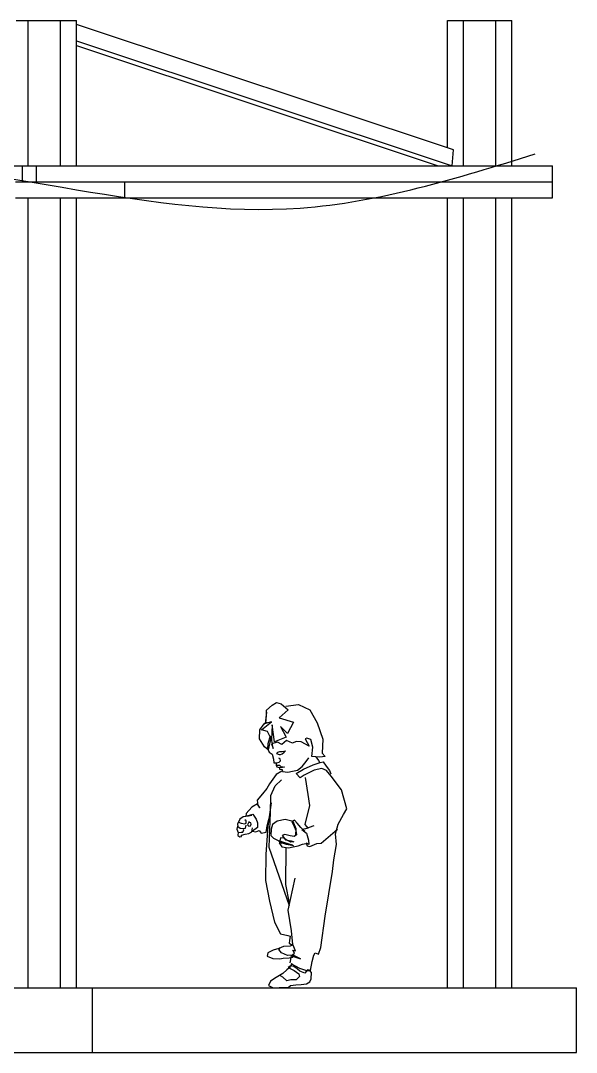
# Model space of a CAD drawing. Header units: inches. Extents: x 73.5 to 89.5, y 555.5 to 558.7.
# Drawn here: x 77.775 to 79.498, y 555.548 to 558.748 of the extents above; entities that cross this region are included whole.
import ezdxf

# ---------------------------------------------------------------- set-up
doc = ezdxf.new("R2010")
doc.units = ezdxf.units.IN
doc.header["$MEASUREMENT"] = 0
doc.layers.add('ANTIKEIMENA', color=2, linetype='Continuous')
doc.layers.add('PROVOLES TOIXON', color=3, linetype='Continuous')

msp = doc.modelspace()

# ---------------------------------------------------------------- linework, layer by layer
at = {"layer": 'ANTIKEIMENA'}
for p, q in [((79.1166, 558.3469), (77.9479, 558.7357)), ((77.9479, 558.685), (79.1125, 558.2976)), ((77.9479, 558.6706), (79.0692, 558.2976)), ((79.1125, 558.2976), (79.1166, 558.3469)), ((74.8979, 558.2976), (79.2479, 558.2976)), ((77.7806, 558.2476), (77.7806, 558.2976)), ((77.8239, 558.2476), (77.8239, 558.2976)), ((79.2479, 558.2976), (79.4118, 558.2976)), ((79.4118, 558.2976), (79.4239, 558.2976)), ((79.4239, 558.1976), (79.4239, 558.2976)), ((77.7583, 558.2476), (79.4239, 558.2476)), ((78.0979, 558.1976), (78.0979, 558.2476)), ((77.7583, 558.1976), (79.4239, 558.1976)), ((78.5365, 556.6089), (78.555, 556.625)), ((78.5375, 556.5928), (78.5365, 556.6089)), ((78.555, 556.625), (78.5681, 556.6331)), ((78.5681, 556.6331), (78.5824, 556.6289)), ((78.6038, 556.6102), (78.5764, 556.585)), ((78.5824, 556.6289), (78.6038, 556.6102)), ((78.5971, 556.6212), (78.6361, 556.627)), ((78.6361, 556.627), (78.6711, 556.6102)), ((78.6711, 556.6102), (78.6942, 556.5695)), ((78.5336, 556.5675), (78.5382, 556.6023)), ((78.535, 556.5672), (78.5375, 556.5928)), ((78.5764, 556.585), (78.6206, 556.5721)), ((78.5149, 556.5196), (78.5161, 556.5483)), ((78.5161, 556.5483), (78.5297, 556.5661)), ((78.5213, 556.5479), (78.5529, 556.5728)), ((78.5406, 556.543), (78.5213, 556.5479)), ((78.5297, 556.5661), (78.5371, 556.5714)), ((78.5529, 556.5728), (78.5336, 556.5675)), ((78.5371, 556.5714), (78.535, 556.5672)), ((78.5546, 556.563), (78.5521, 556.5177)), ((78.5619, 556.5104), (78.5546, 556.563)), ((78.6019, 556.5363), (78.5802, 556.5581)), ((78.5802, 556.5581), (78.5981, 556.5254)), ((78.6206, 556.5721), (78.6019, 556.5363)), ((78.6942, 556.5695), (78.7121, 556.519)), ((78.531, 556.4953), (78.5149, 556.5196)), ((78.5521, 556.5177), (78.5406, 556.543)), ((78.5483, 556.529), (78.5416, 556.5048)), ((78.5511, 556.5273), (78.5422, 556.4862)), ((78.5577, 556.4904), (78.5511, 556.5273)), ((78.5981, 556.5254), (78.5619, 556.5104)), ((78.5988, 556.5153), (78.585, 556.5027)), ((78.618, 556.5064), (78.5988, 556.5153)), ((78.6623, 556.5222), (78.657, 556.5204)), ((78.657, 556.5204), (78.6693, 556.497)), ((78.6742, 556.518), (78.6623, 556.5222)), ((78.6805, 556.4945), (78.6742, 556.518)), ((78.7121, 556.519), (78.7092, 556.4755)), ((78.5422, 556.4862), (78.531, 556.4953)), ((78.5416, 556.5048), (78.5401, 556.4901)), ((78.5401, 556.4901), (78.5457, 556.4785)), ((78.5714, 556.51), (78.5528, 556.5044)), ((78.5528, 556.5044), (78.5577, 556.4904)), ((78.585, 556.5027), (78.5714, 556.51)), ((78.5721, 556.4784), (78.5787, 556.4805)), ((78.5787, 556.4805), (78.5843, 556.4805)), ((78.5843, 556.4805), (78.5955, 556.4829)), ((78.5913, 556.4784), (78.5955, 556.4829)), ((78.6289, 556.5117), (78.618, 556.5064)), ((78.6443, 556.5106), (78.6289, 556.5117)), ((78.6693, 556.497), (78.6443, 556.5106)), ((78.6779, 556.465), (78.6805, 556.4945)), ((78.5457, 556.4785), (78.5545, 556.4726)), ((78.5545, 556.4726), (78.5587, 556.4574)), ((78.5587, 556.4574), (78.5594, 556.4455)), ((78.5684, 556.4742), (78.5721, 556.4784)), ((78.5684, 556.4742), (78.5763, 556.4714)), ((78.5791, 556.4584), (78.5756, 556.4602)), ((78.5759, 556.4476), (78.5801, 556.4518)), ((78.5763, 556.4714), (78.5805, 556.4714)), ((78.5801, 556.4518), (78.5791, 556.4584)), ((78.5805, 556.4714), (78.5861, 556.4732)), ((78.5861, 556.4732), (78.5913, 556.4784)), ((78.6478, 556.4342), (78.6604, 556.4499)), ((78.6604, 556.4499), (78.6678, 556.4615)), ((78.7022, 556.4632), (78.6779, 556.465)), ((78.6901, 556.4641), (78.6983, 556.4531)), ((78.6983, 556.4531), (78.7025, 556.4453)), ((78.7193, 556.4653), (78.7022, 556.4632)), ((78.7032, 556.447), (78.7127, 556.4488)), ((78.7092, 556.4755), (78.7193, 556.4653)), ((78.7127, 556.4488), (78.7218, 556.4355)), ((78.5594, 556.4455), (78.5678, 556.4458)), ((78.5849, 556.4195), (78.5667, 556.4097)), ((78.5674, 556.4458), (78.5674, 556.4427)), ((78.5674, 556.4427), (78.5674, 556.4381)), ((78.5674, 556.4381), (78.5692, 556.4336)), ((78.5676, 556.4377), (78.5702, 556.4385)), ((78.5678, 556.4458), (78.5759, 556.4476)), ((78.5692, 556.4336), (78.5771, 556.4309)), ((78.5702, 556.4385), (78.5776, 556.4381)), ((78.5821, 556.4304), (78.5771, 556.4309)), ((78.5776, 556.4381), (78.5818, 556.4346)), ((78.5776, 556.4305), (78.5776, 556.4259)), ((78.5776, 556.4259), (78.5853, 556.4247)), ((78.5818, 556.4346), (78.5882, 556.4336)), ((78.5871, 556.4315), (78.5821, 556.4304)), ((78.5853, 556.4247), (78.587, 556.4191)), ((78.587, 556.4191), (78.6029, 556.4163)), ((78.5917, 556.4321), (78.5871, 556.4315)), ((78.5882, 556.4336), (78.5927, 556.4324)), ((78.5927, 556.4324), (78.5917, 556.4321)), ((78.6029, 556.4163), (78.6179, 556.4202)), ((78.6179, 556.4202), (78.633, 556.4226)), ((78.6295, 556.4121), (78.652, 556.4258)), ((78.633, 556.4226), (78.6478, 556.4342)), ((78.652, 556.4258), (78.6821, 556.4394)), ((78.6846, 556.4225), (78.654, 556.4071)), ((78.6821, 556.4394), (78.7032, 556.447)), ((78.7088, 556.4278), (78.6846, 556.4225)), ((78.7232, 556.4218), (78.7088, 556.4278)), ((78.7218, 556.4355), (78.7319, 556.4222)), ((78.7372, 556.4046), (78.7232, 556.4218)), ((78.7319, 556.4222), (78.7368, 556.4116)), ((78.5667, 556.4097), (78.5463, 556.3806)), ((78.5635, 556.3747), (78.5835, 556.3929)), ((78.6414, 556.3994), (78.6295, 556.4121)), ((78.654, 556.4071), (78.6414, 556.3994)), ((78.6565, 556.4001), (78.6652, 556.3472)), ((78.7697, 556.3621), (78.7372, 556.4046)), ((78.5376, 556.3656), (78.5246, 556.3495)), ((78.5463, 556.3806), (78.5376, 556.3656)), ((78.5509, 556.3438), (78.5635, 556.3747)), ((78.7861, 556.3029), (78.7697, 556.3621)), ((78.5246, 556.3495), (78.5084, 556.3299)), ((78.5084, 556.3299), (78.5098, 556.3137)), ((78.5512, 556.3214), (78.5413, 556.2495)), ((78.5494, 556.2899), (78.5509, 556.3438)), ((78.6652, 556.3472), (78.6701, 556.3132)), ((78.474, 556.2888), (78.4726, 556.2804)), ((78.4919, 556.3078), (78.474, 556.2888)), ((78.5091, 556.3187), (78.4919, 556.3078)), ((78.5165, 556.3056), (78.5091, 556.3187)), ((78.5098, 556.3137), (78.5165, 556.3056)), ((78.5396, 556.2502), (78.5494, 556.2899)), ((78.5491, 556.3189), (78.544, 556.1836)), ((78.6701, 556.3132), (78.6564, 556.2539)), ((78.7756, 556.2857), (78.7861, 556.3029)), ((78.4515, 556.265), (78.447, 556.2559)), ((78.4547, 556.2713), (78.4501, 556.2615)), ((78.4501, 556.2615), (78.4589, 556.2583)), ((78.4649, 556.278), (78.4547, 556.2713)), ((78.4589, 556.2583), (78.4695, 556.2569)), ((78.4807, 556.2797), (78.4649, 556.278)), ((78.4695, 556.2569), (78.474, 556.259)), ((78.4737, 556.266), (78.4702, 556.2685)), ((78.4726, 556.2804), (78.4943, 556.2864)), ((78.474, 556.259), (78.4737, 556.266)), ((78.4828, 556.2639), (78.4782, 556.2538)), ((78.4915, 556.2822), (78.4807, 556.2797)), ((78.488, 556.2597), (78.4807, 556.2601)), ((78.4891, 556.2552), (78.488, 556.2597)), ((78.4943, 556.2864), (78.5048, 556.2713)), ((78.5048, 556.2713), (78.5094, 556.2597)), ((78.5094, 556.2597), (78.509, 556.2453)), ((78.57, 556.2649), (78.5553, 556.254)), ((78.5953, 556.2695), (78.57, 556.2649)), ((78.6202, 556.2641), (78.5953, 556.2695)), ((78.6237, 556.2673), (78.6156, 556.2641)), ((78.6156, 556.2641), (78.623, 556.2483)), ((78.6286, 556.2413), (78.6202, 556.2641)), ((78.6317, 556.2585), (78.6237, 556.2673)), ((78.6437, 556.2452), (78.6317, 556.2585)), ((78.7597, 556.2559), (78.7756, 556.2857)), ((78.447, 556.2496), (78.4452, 556.2401)), ((78.4452, 556.2401), (78.4491, 556.23)), ((78.447, 556.2559), (78.4477, 556.2478)), ((78.4477, 556.2478), (78.455, 556.2429)), ((78.4494, 556.2307), (78.4484, 556.2205)), ((78.4491, 556.23), (78.4582, 556.2307)), ((78.455, 556.2429), (78.4669, 556.2422)), ((78.4582, 556.2307), (78.4638, 556.2303)), ((78.4599, 556.2215), (78.4708, 556.2243)), ((78.4638, 556.2303), (78.4666, 556.238)), ((78.4666, 556.238), (78.4659, 556.2401)), ((78.4669, 556.2422), (78.4718, 556.2433)), ((78.4708, 556.2243), (78.482, 556.2267)), ((78.4718, 556.2433), (78.474, 556.252)), ((78.4782, 556.2538), (78.4821, 556.2492)), ((78.482, 556.2267), (78.4915, 556.232)), ((78.4821, 556.2492), (78.4877, 556.2499)), ((78.4877, 556.2499), (78.4891, 556.2552)), ((78.4915, 556.232), (78.494, 556.2442)), ((78.4929, 556.2337), (78.5041, 556.2316)), ((78.509, 556.2453), (78.494, 556.2341)), ((78.5041, 556.2316), (78.5139, 556.2362)), ((78.5139, 556.2362), (78.5202, 556.2278)), ((78.5202, 556.2278), (78.536, 556.2302)), ((78.5413, 556.2495), (78.5349, 556.1612)), ((78.536, 556.2299), (78.5396, 556.2502)), ((78.5518, 556.2397), (78.5503, 556.2203)), ((78.5553, 556.254), (78.5518, 556.2397)), ((78.623, 556.2483), (78.6282, 556.2354)), ((78.6279, 556.2217), (78.6286, 556.2413)), ((78.6282, 556.2354), (78.6303, 556.2227)), ((78.6556, 556.2339), (78.6437, 556.2452)), ((78.6578, 556.2412), (78.6461, 556.2385)), ((78.6461, 556.2385), (78.6612, 556.2279)), ((78.6564, 556.2539), (78.6665, 556.2419)), ((78.684, 556.2503), (78.6578, 556.2412)), ((78.6612, 556.2279), (78.6668, 556.2059)), ((78.7064, 556.1963), (78.7573, 556.2401)), ((78.751, 556.2257), (78.7597, 556.2559)), ((78.7538, 556.1925), (78.751, 556.2257)), ((78.4484, 556.2205), (78.4547, 556.2166)), ((78.4547, 556.2166), (78.4599, 556.2173)), ((78.4599, 556.2173), (78.4599, 556.2215)), ((78.5503, 556.2203), (78.5592, 556.2116)), ((78.5592, 556.2116), (78.5749, 556.2032)), ((78.5749, 556.2032), (78.5847, 556.1962)), ((78.5833, 556.1979), (78.5763, 556.1976)), ((78.5763, 556.1976), (78.5847, 556.1856)), ((78.5802, 556.2126), (78.5784, 556.2039)), ((78.5784, 556.2039), (78.5893, 556.2)), ((78.5903, 556.2116), (78.5802, 556.2126)), ((78.5994, 556.1926), (78.5833, 556.1979)), ((78.5935, 556.2235), (78.5854, 556.2203)), ((78.5854, 556.2203), (78.5963, 556.207)), ((78.5893, 556.2), (78.6064, 556.1947)), ((78.6001, 556.2053), (78.5903, 556.2116)), ((78.6103, 556.2196), (78.5935, 556.2235)), ((78.5963, 556.207), (78.6138, 556.2038)), ((78.6204, 556.1877), (78.5994, 556.1926)), ((78.6127, 556.1992), (78.6001, 556.2053)), ((78.6064, 556.1947), (78.6166, 556.1912)), ((78.6233, 556.2171), (78.6103, 556.2196)), ((78.6218, 556.2003), (78.6127, 556.1992)), ((78.6138, 556.2038), (78.6218, 556.2003)), ((78.6303, 556.2227), (78.6233, 556.2171)), ((78.6353, 556.1877), (78.6486, 556.1933)), ((78.6486, 556.1933), (78.6647, 556.1968)), ((78.6682, 556.1926), (78.6598, 556.1961)), ((78.6598, 556.1961), (78.6636, 556.1877)), ((78.6668, 556.2059), (78.6682, 556.1926)), ((78.6717, 556.1862), (78.6931, 556.1953)), ((78.6931, 556.1953), (78.7064, 556.1963)), ((78.7463, 556.1444), (78.7538, 556.1925)), ((78.5349, 556.1612), (78.5338, 556.0808)), ((78.544, 556.1836), (78.6072, 556.0027)), ((78.5847, 556.1856), (78.605, 556.1821)), ((78.5972, 556.0681), (78.5977, 556.1831)), ((78.605, 556.1821), (78.6194, 556.1849)), ((78.6166, 556.1912), (78.6204, 556.1877)), ((78.6194, 556.1849), (78.6353, 556.1877)), ((78.6636, 556.1877), (78.6717, 556.1862)), ((78.7417, 556.1083), (78.7463, 556.1444)), ((78.7187, 555.9698), (78.7417, 556.1083)), ((78.5338, 556.0808), (78.5463, 556.0163)), ((78.6088, 556.0099), (78.5972, 556.0681)), ((78.6041, 555.9889), (78.6263, 556.0881)), ((78.5463, 556.0163), (78.5617, 555.9514)), ((78.6149, 555.9244), (78.6041, 555.9889)), ((78.7057, 555.8731), (78.7187, 555.9698)), ((78.5617, 555.9514), (78.5801, 555.9153)), ((78.5801, 555.9153), (78.603, 555.91)), ((78.603, 555.91), (78.61, 555.9082)), ((78.61, 555.9082), (78.6082, 555.8949)), ((78.6191, 555.8823), (78.6149, 555.9244)), ((78.5899, 555.8756), (78.5749, 555.8697)), ((78.5752, 555.8665), (78.5805, 555.8725)), ((78.6103, 555.8767), (78.5899, 555.8756)), ((78.6082, 555.8949), (78.6068, 555.8861)), ((78.6068, 555.8861), (78.6177, 555.8798)), ((78.6177, 555.8798), (78.6103, 555.8767)), ((78.6268, 555.8622), (78.6191, 555.8823)), ((78.698, 555.8519), (78.7057, 555.8731)), ((78.5415, 555.8564), (78.5391, 555.8458)), ((78.5391, 555.8458), (78.5562, 555.8388)), ((78.5574, 555.8648), (78.5415, 555.8564)), ((78.5749, 555.8697), (78.5574, 555.8648)), ((78.5836, 555.8567), (78.5752, 555.8665)), ((78.6018, 555.8482), (78.5836, 555.8567)), ((78.5885, 555.8398), (78.6078, 555.8405)), ((78.619, 555.8496), (78.6018, 555.8482)), ((78.6078, 555.8405), (78.6186, 555.8433)), ((78.6102, 555.8254), (78.6141, 555.8468)), ((78.6141, 555.8468), (78.6426, 555.8373)), ((78.6176, 555.8499), (78.6236, 555.8552)), ((78.6426, 555.8373), (78.6176, 555.8499)), ((78.6186, 555.8433), (78.619, 555.8496)), ((78.6236, 555.8552), (78.6187, 555.8648)), ((78.6187, 555.8648), (78.6268, 555.8622)), ((78.679, 555.8299), (78.6835, 555.8496)), ((78.6835, 555.8496), (78.6882, 555.8559)), ((78.6882, 555.8559), (78.698, 555.8519)), ((78.5562, 555.8388), (78.5784, 555.8374)), ((78.5784, 555.8374), (78.5885, 555.8398)), ((78.6113, 555.8132), (78.6004, 555.8037)), ((78.612, 555.8163), (78.6043, 555.8107)), ((78.6043, 555.8107), (78.6232, 555.8012)), ((78.6151, 555.8237), (78.6113, 555.8132)), ((78.6214, 555.8135), (78.612, 555.8163)), ((78.6127, 555.823), (78.6393, 555.8092)), ((78.6323, 555.8064), (78.6214, 555.8135)), ((78.6393, 555.8092), (78.6611, 555.8012)), ((78.673, 555.8015), (78.679, 555.8299)), ((78.5674, 555.7796), (78.5495, 555.768)), ((78.5874, 555.7918), (78.5674, 555.7796)), ((78.5877, 555.7812), (78.58, 555.7852)), ((78.6004, 555.8037), (78.5874, 555.7918)), ((78.5996, 555.769), (78.5877, 555.7812)), ((78.6232, 555.8012), (78.6372, 555.7907)), ((78.6397, 555.783), (78.6291, 555.7728)), ((78.6407, 555.7991), (78.6323, 555.8064)), ((78.6372, 555.7907), (78.6397, 555.783)), ((78.6554, 555.7928), (78.6407, 555.7991)), ((78.6643, 555.804), (78.6554, 555.7928)), ((78.6611, 555.8012), (78.673, 555.8015)), ((78.6702, 555.8026), (78.6643, 555.804)), ((78.6769, 555.7952), (78.6702, 555.8026)), ((78.6758, 555.7759), (78.6769, 555.7952)), ((78.5495, 555.768), (78.5435, 555.7554)), ((78.5435, 555.7554), (78.5582, 555.7476)), ((78.5582, 555.7476), (78.5758, 555.7483)), ((78.5758, 555.7483), (78.6038, 555.7487)), ((78.6129, 555.7721), (78.5996, 555.769)), ((78.6038, 555.7487), (78.6115, 555.755)), ((78.6115, 555.755), (78.6284, 555.7574)), ((78.6291, 555.7728), (78.6129, 555.7721)), ((78.6284, 555.7574), (78.6446, 555.758)), ((78.6446, 555.758), (78.6614, 555.7601)), ((78.6614, 555.7601), (78.6719, 555.7668)), ((78.6719, 555.7668), (78.6758, 555.7759))]:
    msp.add_line(p, q, dxfattribs=at)
msp.add_open_spline([(76.2403, 558.1976), (76.3974, 558.2207), (76.5545, 558.2439), (76.7116, 558.267), (76.7116, 558.267), (76.7116, 558.267), (76.7116, 558.267), (76.8901, 558.2933), (77.5329, 558.3681), (78.4332, 558.0431), (79.1284, 558.259), (79.3703, 558.3341)], degree=3, knots=[264.853084, 264.853084, 264.853084, 264.853084, 312.294791, 312.294791, 312.294791, 312.295926, 312.295926, 312.295926, 366.224432, 506.346721, 581.11754, 581.11754, 581.11754, 581.11754], dxfattribs=at)
at = {"layer": 'PROVOLES TOIXON'}
for p, q in [((77.7604, 558.7476), (77.7979, 558.7476)), ((77.7979, 558.2976), (77.7979, 558.7476)), ((77.7979, 558.7476), (77.9121, 558.7476)), ((77.8979, 558.7476), (77.9479, 558.7476)), ((77.8979, 558.2976), (77.8979, 558.7476)), ((77.9479, 558.2976), (77.9479, 558.7476)), ((79.0979, 558.7476), (79.1479, 558.7476)), ((79.0979, 558.3532), (79.0979, 558.7476)), ((79.1479, 558.7476), (79.2479, 558.7476)), ((79.1479, 558.2976), (79.1479, 558.7476)), ((79.2479, 558.7476), (79.2979, 558.7476)), ((79.2479, 558.2976), (79.2479, 558.7476)), ((79.2979, 558.2976), (79.2979, 558.7476)), ((77.7979, 555.7476), (77.7979, 558.1976)), ((77.8979, 555.7476), (77.8979, 558.1976)), ((77.9479, 555.7476), (77.9479, 558.1976)), ((79.0979, 555.7476), (79.0979, 558.1976)), ((79.1479, 555.7476), (79.1479, 558.1976)), ((79.2479, 555.7476), (79.2479, 558.1976)), ((79.2979, 555.7476), (79.2979, 558.1976)), ((74.9979, 555.7476), (77.9979, 555.7476)), ((77.9979, 555.5476), (77.9979, 555.7476)), ((77.9979, 555.7476), (79.4979, 555.7476)), ((79.4979, 555.5476), (79.4979, 555.7476)), ((73.4979, 555.5476), (79.4979, 555.5476))]:
    msp.add_line(p, q, dxfattribs=at)

doc.saveas('drawing.dxf')
